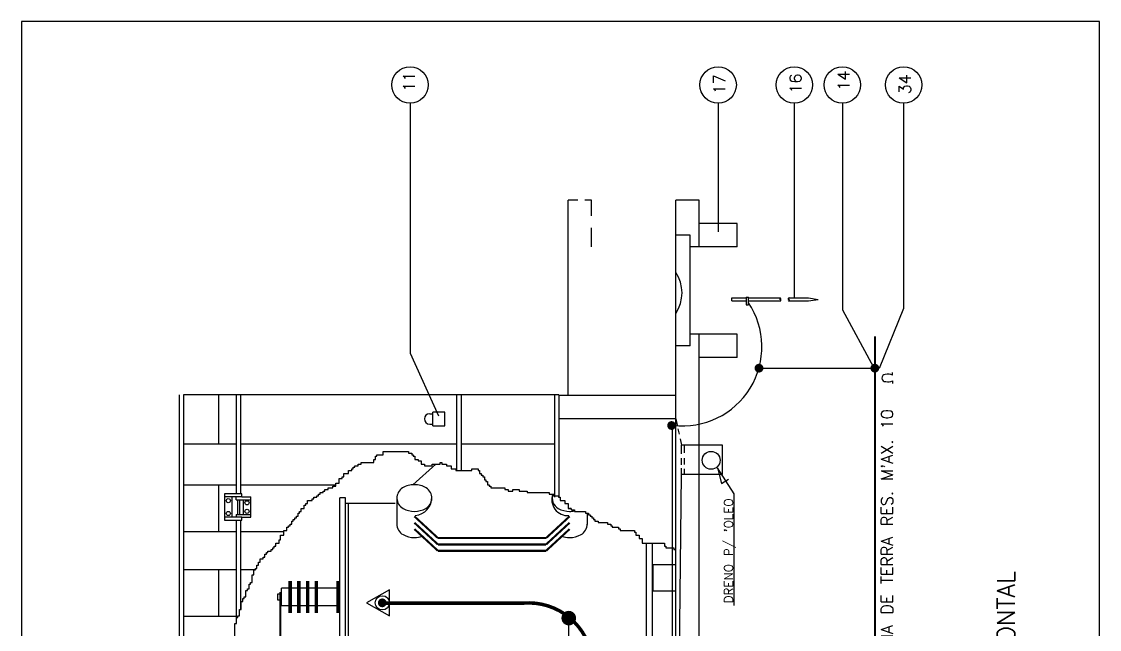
# Model space of a CAD drawing. Extents: x 0 to 0.148, y 0 to 0.197.
# Drawn here: x 0 to 0.1476, y 0.1135 to 0.1969 of the extents above; entities that cross this region are included whole.
import ezdxf

# ---------------------------------------------------------------- set-up
doc = ezdxf.new("R2010")
doc.units = 0
doc.header["$LTSCALE"] = 0.2
doc.header["$MEASUREMENT"] = 0
for name, pattern in [('T1PONTO', [1, 0.5, -0.25, 0, -0.25]), ('TRACEJ', [0.75, 0.5, -0.25]), ('TRACEJP', [0.30000000000000004, 0.2, -0.1])]:
    doc.linetypes.add(name, pattern=pattern)
doc.layers.get('0').update_dxf_attribs({"linetype": 'CONTINUOUS'})
for name, color, linetype in [('LCHAMADA', 7, 'CONTINUOUS'), ('R-120', 7, 'CONTINUOUS'), ('R-60', 7, 'CONTINUOUS'), ('R-80', 7, 'CONTINUOUS'), ('TUB-LP', 7, 'CONTINUOUS'), ('TUN-PI', 7, 'TRACEJ')]:
    doc.layers.add(name, color=color, linetype=linetype)
doc.styles.add('R120', font='txt', dxfattribs={"height": 0.06, "bigfont": 'RHENO'})
doc.styles.add('R60', font='txt', dxfattribs={"height": 0.03, "bigfont": 'RHENO'})
doc.styles.add('R80', font='txt', dxfattribs={"height": 0.04, "bigfont": 'RHENO'})

msp = doc.modelspace()

# ---------------------------------------------------------------- linework, layer by layer
at = {"linetype": 'TRACEJP'}
for p, q in [((0.07483476265867252, 0.1455947063402834), (0.07483476265867252, 0.1723947063402834)), ((0.07616378268178237, 0.1723947063402834), (0.07483476265867252, 0.1723947063402834)), ((0.07803476265867253, 0.1723947063402834), (0.07710700315589185, 0.1723947063402834)), ((0.07803476265867253, 0.1702315306286614), (0.07803476265867253, 0.1723947063402834)), ((0.07803476265867253, 0.1659947063402834), (0.07803476265867253, 0.1685797809361285)), ((0.0895725811212269, 0.1423947063402834), (0.08975801025670181, 0.1415602752306463)), ((0.08987569758513415, 0.1410306822527009), (0.09003993525585104, 0.1402916127344748)), ((0.09018221425639426, 0.1396513572320303), (0.09037258112122691, 0.1387947063402834)), ((0.0895725811212269, 0.06378850147011228), (0.09037258112122691, 0.1347947063402834))]:
    msp.add_line(p, q, dxfattribs=at)
for p, q in [((0.0895725811212269, 0.05879470634028343), (0.0895725811212269, 0.1723947063402834)), ((0.0927725811212269, 0.1723947063402834), (0.0895725811212269, 0.1723947063402834)), ((0.0927725811212269, 0.1659947063402834), (0.0927725811212269, 0.1723947063402834)), ((0.09797258112122682, 0.1691947063402834), (0.0927725811212268, 0.1691947063402834)), ((0.09797258112122682, 0.1659947063402834), (0.09797258112122682, 0.1691947063402834)), ((0.09157258112122693, 0.1675947063402834), (0.0895725811212269, 0.1675947063402834)), ((0.09157258112122693, 0.1523947063402833), (0.09157258112122693, 0.1675947063402834)), ((0.09797258112122682, 0.1659947063402834), (0.09157258112122693, 0.1659947063402833)), ((0.09727229926008521, 0.1589687005965671), (0.09922019969194028, 0.1589687005965671)), ((0.09727229926008521, 0.1585687005965672), (0.09727229926008521, 0.1589687005965671)), ((0.09727229926008521, 0.1585687005965672), (0.09922019969194028, 0.1585687005965672)), ((0.09922019969194028, 0.1590979557227316), (0.09922019969194028, 0.1580400130593583)), ((0.09922019969194028, 0.1590979557227316), (0.09954196473245806, 0.1590979557227316)), ((0.09922019969194028, 0.1580400130593583), (0.09954196473245806, 0.1580400130593583)), ((0.09954196473245806, 0.1580400130593583), (0.09954196473245806, 0.1590979557227316)), ((0.09954196473245806, 0.1589687005965671), (0.1038684883723262, 0.1589687005965671)), ((0.09954196473245806, 0.1585687005965672), (0.1038684883723262, 0.1585687005965672)), ((0.1050900048302894, 0.1589687005965671), (0.1077773409580619, 0.1589687005965671)), ((0.1050900048302894, 0.1585687005965672), (0.1077773409580619, 0.1585687005965672)), ((0.1077773409580619, 0.1589687005965671), (0.1090863896412837, 0.1587687005965672)), ((0.1077773409580619, 0.1585687005965672), (0.1090863896412837, 0.1587687005965672)), ((0.09797258112122693, 0.1539947063402834), (0.09157258112122693, 0.1539947063402834)), ((0.0927725811212269, 0.06601759304480428), (0.0927725811212269, 0.1539947063402834)), ((0.09797258112122693, 0.1507947063402835), (0.09797258112122693, 0.1539947063402834)), ((0.09157258112122693, 0.1523947063402833), (0.0895725811212269, 0.1523947063402833)), ((0.09797258112122693, 0.1507947063402835), (0.0927725811212269, 0.1507947063402833)), ((0.02157258112122696, 0.1457202924309954), (0.021572581121227, 0.05529604070466525)), ((0.07357258112122696, 0.1457202924309954), (0.02217258112122695, 0.1457202924309954)), ((0.02217258112122695, 0.1457202924309954), (0.02217258112122695, 0.05529604070466525)), ((0.02697258112122695, 0.1457202924309954), (0.02697258112122692, 0.1389202924309955)), ((0.0895725811212269, 0.1455947063402834), (0.07357258112122689, 0.1455947063402834)), ((0.05631359078602793, 0.1414399120255738), (0.05631359078602793, 0.1433249407788963)), ((0.05795889765100684, 0.1433249407788963), (0.05631359078602793, 0.1433249407788963)), ((0.05795889765100684, 0.1414399120255738), (0.05795889765100684, 0.1433249407788963)), ((0.05588438040352893, 0.1431101907868025), (0.05631359078602793, 0.1431101907868025)), ((0.0895725811212269, 0.1423947063402834), (0.07357258112122689, 0.1423947063402834)), ((0.05588438040352893, 0.1416785234352365), (0.05631359078602793, 0.1416785234352365)), ((0.05631359078602793, 0.1414399120255738), (0.05795889765100684, 0.1414399120255738)), ((0.0293725811212269, 0.1389202924309954), (0.02217258112122695, 0.1389202924309954)), ((0.05957258112122693, 0.1389202924309954), (0.02997258112122689, 0.1389202924309954)), ((0.07297258112122693, 0.1389202924309954), (0.06017258112122692, 0.1389202924309954)), ((0.0959725811212269, 0.1387947063402834), (0.09037258112122691, 0.1387947063402834)), ((0.09037258112122691, 0.1376303030838533), (0.09037258112122691, 0.1387947063402834)), ((0.09077258112122691, 0.1377469525719491), (0.09077258112122691, 0.1387947063402834)), ((0.0959725811212269, 0.1347947063402834), (0.0959725811212269, 0.1387947063402834)), ((0.09037258112122691, 0.1360905365900971), (0.09037258112122691, 0.1370237286224243)), ((0.09077258112122691, 0.1361605259510313), (0.09077258112122691, 0.1370237286224243)), ((0.09037258112122691, 0.1347947063402834), (0.09037258112122691, 0.1356356051908198)), ((0.0959725811212269, 0.1347947063402834), (0.09037258112122691, 0.1347947063402834)), ((0.09077258112122691, 0.1347947063402834), (0.09077258112122691, 0.1355656158298857)), ((0.02937258112122694, 0.1333202924309953), (0.02217258112122695, 0.1333202924309955)), ((0.02697258112122695, 0.1333202924309953), (0.02697258112122695, 0.1269202924309953)), ((0.04304403611601269, 0.1333202924309953), (0.02997258112122693, 0.1333202924309953)), ((0.03018261913971499, 0.1321202924309953), (0.02778173020774917, 0.1321202924309954)), ((0.03018261913971499, 0.1317202924309954), (0.02778173020774917, 0.1317202924309954)), ((0.02938051836332184, 0.1313202924309954), (0.02938051836332184, 0.1317202924309954)), ((0.03018261913971499, 0.1317202924309954), (0.03018261913971499, 0.1321202924309953)), ((0.03018261913971499, 0.1317202924309954), (0.03138173020774916, 0.1317202924309954)), ((0.03138173020774916, 0.1289202924309953), (0.03138173020774916, 0.1317202924309954)), ((0.02938051836332184, 0.1313202924309954), (0.03138173020774916, 0.1313202924309954)), ((0.02958167007260921, 0.1313202924309954), (0.02958167007260921, 0.1293202924309954)), ((0.02983427759089415, 0.1313202924309954), (0.02983427759089415, 0.1293202924309954)), ((0.03038173020774915, 0.1293202924309954), (0.03038173020774915, 0.1313202924309954)), ((0.04357258112122696, 0.08559470634028336), (0.04357258112122696, 0.1307947063402833)), ((0.04437258112122694, 0.08559470634028336), (0.04437258112122694, 0.1307947063402833)), ((0.0447725811212269, 0.08639470634028334), (0.04477258112122692, 0.1307947063402833)), ((0.03018173020774916, 0.1289202924309953), (0.02778173020774917, 0.1289202924309953)), ((0.02778173020774917, 0.1285202924309954), (0.03018173020774916, 0.1285202924309954)), ((0.02938051836332184, 0.1293202924309954), (0.03138173020774916, 0.1293202924309954)), ((0.02938051836332184, 0.1293202924309954), (0.02938051836332184, 0.1289202924309953)), ((0.03018173020774916, 0.1285202924309954), (0.03018173020774916, 0.1289202924309953)), ((0.03018173020774916, 0.1289202924309953), (0.03138173020774916, 0.1289202924309953)), ((0.02937258112122694, 0.1269202924309954), (0.02217258112122692, 0.1269202924309955)), ((0.03590755217607337, 0.1269202924309953), (0.02997258112122693, 0.1269202924309954)), ((0.08557258112122691, 0.08559470634028336), (0.08557258112122691, 0.1253794858196416)), ((0.0863725811212269, 0.08559470634028336), (0.0863725811212269, 0.1253794858196416)), ((0.02937258112122694, 0.1217202924309954), (0.02217258112122692, 0.1217202924309954)), ((0.02697258112122695, 0.1217202924309954), (0.02697258112122695, 0.1153202924309954)), ((0.03201492457247009, 0.1217202924309954), (0.02997258112122693, 0.1217202924309954)), ((0.08641258112122695, 0.1187947063402834), (0.08641258112122695, 0.1223947063402834)), ((0.08645258112122692, 0.1187947063402834), (0.08645258112122692, 0.1223947063402834)), ((0.0864925811212269, 0.1187947063402834), (0.0864925811212269, 0.1223947063402834)), ((0.03508066952872155, 0.1175799158905113), (0.03508066952872155, 0.1184265413672356)), ((0.03508066952872155, 0.1184265413672356), (0.03542559953650097, 0.1184265413672356)), ((0.03557258112122695, 0.1167947063402834), (0.03557258112122695, 0.1191947063402834)), ((0.04357258112122696, 0.1191947063402834), (0.03557258112122695, 0.1191947063402834)), ((0.0895725811212269, 0.1187947063402834), (0.0863725811212269, 0.1187947063402834)), ((0.03542742997411941, 0.1175799158905113), (0.03508066952872155, 0.1175799158905113)), ((0.04357258112122696, 0.1167947063402833), (0.03557258112122695, 0.1167947063402834)), ((0.02963609659249029, 0.1153202924309954), (0.02217258112122692, 0.1153202924309954))]:
    msp.add_line(p, q)
at = {"color": 7}
for p, q in [((0.02937258112122694, 0.1455947063402834), (0.02937258112122694, 0.1321202924309954)), ((0.02997258112122693, 0.1455947063402834), (0.02997258112122693, 0.1321202924309953)), ((0.05957258112122693, 0.1457202924309954), (0.05957258112122693, 0.1353340259846131)), ((0.06017258112122692, 0.1457202924309954), (0.06017258112122692, 0.1353340259846131)), ((0.07297258112122693, 0.1457202924309954), (0.07297258112122693, 0.1316551735357127)), ((0.07357258112122689, 0.1457202924309954), (0.07357258112122689, 0.1316551735357127)), ((0.04845046334323941, 0.1368488465571293), (0.04845046334323941, 0.1372816536785289)), ((0.04845046334323941, 0.1372816536785289), (0.04866672043232852, 0.1372816536785289)), ((0.04866672043232852, 0.1372816536785289), (0.04866672043232852, 0.1374980566174597)), ((0.04866672043232852, 0.1374980566174597), (0.0495317487886848, 0.1374980566174597)), ((0.0495317487886848, 0.1374980566174597), (0.0495317487886848, 0.1379308624953216)), ((0.0495317487886848, 0.1379308624953216), (0.0529918622141099, 0.1379308624953216)), ((0.0529918622141099, 0.1379308624953216), (0.0529918622141099, 0.1377144595563906)), ((0.0529918622141099, 0.1377144595563906), (0.05342437639228804, 0.1377144595563906)), ((0.05342437639228804, 0.1377144595563906), (0.05342437639228804, 0.1374980566174597)), ((0.05342437639228804, 0.1374980566174597), (0.05364063348137711, 0.1374980566174597)), ((0.05364063348137711, 0.1374980566174597), (0.05364063348137711, 0.1372816536785289)), ((0.05364063348137711, 0.1372816536785289), (0.05385689057046618, 0.1372816536785289)), ((0.05385689057046618, 0.1372816536785289), (0.05385689057046618, 0.1368488465571293)), ((0.04563912118508151, 0.135766831862475), (0.04563912118508151, 0.1359832348014058)), ((0.04563912118508151, 0.1359832348014058), (0.04607163536325966, 0.1359832348014058)), ((0.04607163536325966, 0.1359832348014058), (0.04607163536325966, 0.1361996377403367)), ((0.04607163536325966, 0.1361996377403367), (0.04650414954143779, 0.1361996377403367)), ((0.04650414954143779, 0.1361996377403367), (0.04650414954143779, 0.1364160406792676)), ((0.04650414954143779, 0.1364160406792676), (0.04823420625415034, 0.1364160406792676)), ((0.04823420625415034, 0.1364160406792676), (0.04823420625415034, 0.1368488465571293)), ((0.04823420625415034, 0.1368488465571293), (0.04845046334323941, 0.1368488465571293)), ((0.05672235229548273, 0.1361996377403367), (0.05359870925673318, 0.1333785367595205)), ((0.05385689057046618, 0.1368488465571293), (0.05428940564494644, 0.1368488465571293)), ((0.05428940564494644, 0.1368488465571293), (0.05428940564494644, 0.1366324436181984)), ((0.05428940564494644, 0.1366324436181984), (0.05472191982312462, 0.1366324436181984)), ((0.05472191982312462, 0.1366324436181984), (0.05472191982312462, 0.1361996377403367)), ((0.05472191982312462, 0.1361996377403367), (0.05515443400130275, 0.1361996377403367)), ((0.05515443400130275, 0.1361996377403367), (0.05515443400130275, 0.1359832348014058)), ((0.05515443400130275, 0.1359832348014058), (0.0562357194467481, 0.1359832348014058)), ((0.0562357194467481, 0.1359832348014058), (0.0562357194467481, 0.1361996377403367)), ((0.0562357194467481, 0.1361996377403367), (0.05731700489219345, 0.1361996377403367)), ((0.05731700489219345, 0.1361996377403367), (0.05731700489219345, 0.1364160406792676)), ((0.05731700489219345, 0.1364160406792676), (0.05753326198128252, 0.1364160406792676)), ((0.05753326198128252, 0.1364160406792676), (0.05753326198128252, 0.1361996377403367)), ((0.05753326198128252, 0.1361996377403367), (0.05818203324854972, 0.1361996377403367)), ((0.05818203324854972, 0.1361996377403367), (0.05818203324854972, 0.1359832348014058)), ((0.05818203324854972, 0.1359832348014058), (0.05883080451581693, 0.1359832348014058)), ((0.05883080451581693, 0.1359832348014058), (0.05883080451581693, 0.1355504289235441)), ((0.04390906447236896, 0.1344684129853518), (0.04412532156145803, 0.1344684129853518)), ((0.04390906447236896, 0.134252010046421), (0.04390906447236896, 0.1344684129853518)), ((0.04412532156145803, 0.1344684129853518), (0.04412532156145803, 0.1349012201067514)), ((0.04412532156145803, 0.1349012201067514), (0.04477409282872524, 0.1349012201067514)), ((0.04477409282872524, 0.1349012201067514), (0.04477409282872524, 0.1353340259846131)), ((0.04477409282872524, 0.1353340259846131), (0.04520660700690338, 0.1353340259846131)), ((0.04520660700690338, 0.1353340259846131), (0.04520660700690338, 0.1355504289235441)), ((0.04520660700690338, 0.1355504289235441), (0.04542286409599244, 0.1355504289235441)), ((0.04542286409599244, 0.1355504289235441), (0.04542286409599244, 0.135766831862475)), ((0.04542286409599244, 0.135766831862475), (0.04563912118508151, 0.135766831862475)), ((0.05883080451581693, 0.1355504289235441), (0.05947957578308413, 0.1355504289235441)), ((0.05947957578308413, 0.1355504289235441), (0.05947957578308413, 0.1353340259846131)), ((0.05947957578308413, 0.1353340259846131), (0.06164214667397486, 0.1353340259846131)), ((0.06164214667397486, 0.1353340259846131), (0.06164214667397486, 0.1355504289235441)), ((0.06164214667397486, 0.1355504289235441), (0.06250717503033114, 0.1355504289235441)), ((0.06250717503033114, 0.1355504289235441), (0.06250717503033114, 0.1353340259846131)), ((0.06250717503033114, 0.1353340259846131), (0.0627234321194202, 0.1353340259846131)), ((0.0627234321194202, 0.1353340259846131), (0.0627234321194202, 0.1349012201067514)), ((0.0627234321194202, 0.1349012201067514), (0.06293968920850927, 0.1349012201067514)), ((0.06293968920850927, 0.1349012201067514), (0.06293968920850927, 0.1346848171678206)), ((0.06293968920850927, 0.1346848171678206), (0.06315594629759835, 0.1346848171678206)), ((0.06315594629759835, 0.1346848171678206), (0.06315594629759835, 0.1344684129853518)), ((0.06315594629759835, 0.1344684129853518), (0.06337220338668742, 0.1344684129853518)), ((0.06337220338668742, 0.1344684129853518), (0.06337220338668742, 0.1340356071074901)), ((0.0419627506705673, 0.1327371894739048), (0.0419627506705673, 0.1329535924128357)), ((0.0419627506705673, 0.1329535924128357), (0.04261152193783455, 0.1329535924128357)), ((0.04261152193783455, 0.1329535924128357), (0.04261152193783455, 0.1331699953517665)), ((0.04261152193783455, 0.1331699953517665), (0.04304403611601269, 0.1331699953517665)), ((0.04304403611601269, 0.1331699953517665), (0.04304403611601269, 0.1336028012296284)), ((0.04304403611601269, 0.1336028012296284), (0.04347655029419083, 0.1336028012296284)), ((0.04347655029419083, 0.134252010046421), (0.04390906447236896, 0.134252010046421)), ((0.04347655029419083, 0.1336028012296284), (0.04347655029419083, 0.134252010046421)), ((0.06337220338668742, 0.1340356071074901), (0.06358846047577649, 0.1340356071074901)), ((0.06358846047577649, 0.1340356071074901), (0.06358846047577649, 0.1338192041685593)), ((0.06358846047577649, 0.1338192041685593), (0.06380471756486555, 0.1338192041685593)), ((0.06380471756486555, 0.1338192041685593), (0.06380471756486555, 0.1333863982906975)), ((0.06380471756486555, 0.1333863982906975), (0.06402097465395462, 0.1333863982906975)), ((0.06402097465395462, 0.1333863982906975), (0.06402097465395462, 0.1331699953517665)), ((0.06402097465395462, 0.1331699953517665), (0.06423723174304369, 0.1331699953517665)), ((0.06423723174304369, 0.1331699953517665), (0.06423723174304369, 0.1329535924128357)), ((0.06423723174304369, 0.1329535924128357), (0.06618354554484532, 0.1329535924128357)), ((0.06618354554484532, 0.1329535924128357), (0.06618354554484532, 0.1327371894739048)), ((0.02778173020774917, 0.1321202924309954), (0.02778173020774917, 0.1285202924309954)), ((0.02878120501365091, 0.1317202924309954), (0.02878120501365091, 0.1289202924309953)), ((0.03980017977967662, 0.131222367657851), (0.03980017977967662, 0.1314387705967818)), ((0.03980017977967662, 0.1314387705967818), (0.04001643686876569, 0.1314387705967818)), ((0.04001643686876569, 0.1314387705967818), (0.04001643686876569, 0.1316551735357127)), ((0.04001643686876569, 0.1316551735357127), (0.04044895104694382, 0.1316551735357127)), ((0.04044895104694382, 0.1316551735357127), (0.04044895104694382, 0.1318715764746435)), ((0.04044895104694382, 0.1318715764746435), (0.04066520813603289, 0.1318715764746435)), ((0.04066520813603289, 0.1318715764746435), (0.04066520813603289, 0.1320879794135744)), ((0.04066520813603289, 0.1320879794135744), (0.04088146522512195, 0.1320879794135744)), ((0.04088146522512195, 0.1320879794135744), (0.04088146522512195, 0.1323043835960431)), ((0.04088146522512195, 0.1323043835960431), (0.0413139794033001, 0.1323043835960431)), ((0.0413139794033001, 0.1323043835960431), (0.0413139794033001, 0.132520786534974)), ((0.0413139794033001, 0.132520786534974), (0.04153023649238917, 0.132520786534974)), ((0.04153023649238917, 0.132520786534974), (0.04153023649238917, 0.1327371894739048)), ((0.04153023649238917, 0.1327371894739048), (0.0419627506705673, 0.1327371894739048)), ((0.04437258112122669, 0.1315947063402833), (0.04357258112122671, 0.1315947063402833)), ((0.04357258112122671, 0.1307947063402833), (0.04357258112122671, 0.1315947063402833)), ((0.04437258112122669, 0.1307947063402833), (0.04437258112122669, 0.1315947063402833)), ((0.05139862032399427, 0.1315159292885394), (0.05139862032399427, 0.1279159292885394)), ((0.06618354554484532, 0.1327371894739048), (0.06661605972302345, 0.1327371894739048)), ((0.06661605972302345, 0.1327371894739048), (0.06661605972302345, 0.132520786534974)), ((0.06661605972302345, 0.132520786534974), (0.06726483099029067, 0.132520786534974)), ((0.06726483099029067, 0.132520786534974), (0.06726483099029067, 0.1327371894739048)), ((0.06726483099029067, 0.1327371894739048), (0.06812985934664698, 0.1327371894739048)), ((0.06812985934664698, 0.1327371894739048), (0.06812985934664698, 0.132520786534974)), ((0.06812985934664698, 0.132520786534974), (0.06921114479209232, 0.132520786534974)), ((0.06921114479209232, 0.132520786534974), (0.06921114479209232, 0.1323043835960431)), ((0.06921114479209232, 0.1323043835960431), (0.07223874403933929, 0.1323043835960431)), ((0.07223874403933929, 0.1323043835960431), (0.07223874403933929, 0.1320879794135744)), ((0.07223874403933929, 0.1320879794135744), (0.07288751530660649, 0.1320879794135744)), ((0.07288751530660649, 0.1320879794135744), (0.07288751530660649, 0.1318715764746435)), ((0.07288751530660649, 0.1318715764746435), (0.0735362865738737, 0.1318715764746435)), ((0.0735362865738737, 0.1318715764746435), (0.0735362865738737, 0.1316551735357127)), ((0.0735362865738737, 0.1316551735357127), (0.07375254366296277, 0.1316551735357127)), ((0.07375254366296277, 0.1316551735357127), (0.07375254366296277, 0.131222367657851)), ((0.03828638015605312, 0.1297075458417969), (0.03828638015605312, 0.1301403529631965)), ((0.03828638015605312, 0.1301403529631965), (0.03871889433423127, 0.1301403529631965)), ((0.03871889433423127, 0.1301403529631965), (0.03871889433423127, 0.1305731588410582)), ((0.03871889433423127, 0.1305731588410582), (0.03893515142332034, 0.1305731588410582)), ((0.03893515142332034, 0.1305731588410582), (0.03893515142332034, 0.1307895617799891)), ((0.03893515142332034, 0.1307895617799891), (0.03915140851240941, 0.1307895617799891)), ((0.03915140851240941, 0.1307895617799891), (0.03915140851240941, 0.131222367657851)), ((0.03915140851240941, 0.131222367657851), (0.03980017977967662, 0.131222367657851)), ((0.05113653875799004, 0.1307947063402835), (0.04437258112122669, 0.1307947063402833)), ((0.07375254366296277, 0.131222367657851), (0.07440131493022997, 0.131222367657851)), ((0.07440131493022997, 0.131222367657851), (0.07440131493022997, 0.1307895617799891)), ((0.07440131493022997, 0.1307895617799891), (0.07483382910840812, 0.1307895617799891)), ((0.07483382910840812, 0.1307895617799891), (0.07483382910840812, 0.1301403529631965)), ((0.07483382910840812, 0.1301403529631965), (0.07526634328658625, 0.1301403529631965)), ((0.07526634328658625, 0.1301403529631965), (0.07505008619749719, 0.1301403529631965)), ((0.07505008619749719, 0.1301403529631965), (0.07526634328658625, 0.1301403529631965)), ((0.07526634328658625, 0.1301403529631965), (0.07526634328658625, 0.1299239500242657)), ((0.07526634328658625, 0.1299239500242657), (0.07569885746476439, 0.1299239500242657)), ((0.07569885746476439, 0.1299239500242657), (0.07569885746476439, 0.1297075458417969)), ((0.02937258112122694, 0.1285202924309954), (0.02937258112122694, 0.1143429297164779)), ((0.02997258112122693, 0.1285202924309954), (0.02997258112122693, 0.1162905574103935)), ((0.03698883762151871, 0.1279763223303499), (0.03698883762151871, 0.1284091282082117)), ((0.03698883762151871, 0.1284091282082117), (0.03720509471060779, 0.1284091282082117)), ((0.03720509471060779, 0.1284091282082117), (0.03720509471060779, 0.1286255311471425)), ((0.03720509471060779, 0.1286255311471425), (0.03742135179969686, 0.1286255311471425)), ((0.03742135179969686, 0.1286255311471425), (0.03742135179969686, 0.1288419340860734)), ((0.03742135179969686, 0.1288419340860734), (0.03763760888878592, 0.1288419340860734)), ((0.03763760888878592, 0.1288419340860734), (0.03763760888878592, 0.1290583370250044)), ((0.03763760888878592, 0.1290583370250044), (0.03785386597787499, 0.1290583370250044)), ((0.03785386597787499, 0.1290583370250044), (0.03785386597787499, 0.1294911429028661)), ((0.03785386597787499, 0.1294911429028661), (0.03807012306696406, 0.1294911429028661)), ((0.03807012306696406, 0.1294911429028661), (0.03807012306696406, 0.1297075458417969)), ((0.03807012306696406, 0.1297075458417969), (0.03828638015605312, 0.1297075458417969)), ((0.07569885746476439, 0.1297075458417969), (0.07721265708838788, 0.1297075458417969)), ((0.07721265708838788, 0.1297075458417969), (0.07721265708838788, 0.1294911429028661)), ((0.07721265708838788, 0.1294911429028661), (0.07764517126656602, 0.1294911429028661)), ((0.07743768522010962, 0.1294911429028661), (0.07743768522010962, 0.1279159292885394)), ((0.07764517126656602, 0.1294911429028661), (0.07764517126656602, 0.1292747399639352)), ((0.07764517126656602, 0.1292747399639352), (0.07786142835565509, 0.1292747399639352)), ((0.07786142835565509, 0.1292747399639352), (0.07786142835565509, 0.1290583370250044)), ((0.07786142835565509, 0.1290583370250044), (0.07807768544474415, 0.1290583370250044)), ((0.07807768544474415, 0.1290583370250044), (0.07807768544474415, 0.1288419340860734)), ((0.07807768544474415, 0.1288419340860734), (0.07829394253383322, 0.1288419340860734)), ((0.07829394253383322, 0.1288419340860734), (0.07829394253383322, 0.1286255311471425)), ((0.07829394253383322, 0.1286255311471425), (0.0785101996229223, 0.1286255311471425)), ((0.0785101996229223, 0.1286255311471425), (0.0785101996229223, 0.1284091282082117)), ((0.0785101996229223, 0.1284091282082117), (0.07894271380110043, 0.1284091282082117)), ((0.07894271380110043, 0.1284091282082117), (0.07894271380110043, 0.1281927252692808)), ((0.03590755217607337, 0.1264615005142959), (0.03590755217607337, 0.1271107093310886)), ((0.03590755217607337, 0.1271107093310886), (0.03634006635425151, 0.1271107093310886)), ((0.03634006635425151, 0.1271107093310886), (0.03634006635425151, 0.1275435164524882)), ((0.03634006635425151, 0.1275435164524882), (0.03655632344334057, 0.1275435164524882)), ((0.03655632344334057, 0.1275435164524882), (0.03655632344334057, 0.1277599193914191)), ((0.03655632344334057, 0.1277599193914191), (0.03677258053242964, 0.1277599193914191)), ((0.03677258053242964, 0.1277599193914191), (0.03677258053242964, 0.1279763223303499)), ((0.03677258053242964, 0.1279763223303499), (0.03698883762151871, 0.1279763223303499)), ((0.07894271380110043, 0.1281927252692808), (0.08024025633563485, 0.1281927252692808)), ((0.08024025633563485, 0.1281927252692808), (0.08024025633563485, 0.1279763223303499)), ((0.08024025633563485, 0.1279763223303499), (0.08067277051381298, 0.1279763223303499)), ((0.08067277051381298, 0.1279763223303499), (0.08067277051381298, 0.1277599193914191)), ((0.08067277051381298, 0.1277599193914191), (0.08088902760290205, 0.1277599193914191)), ((0.08088902760290205, 0.1277599193914191), (0.08088902760290205, 0.1275435164524882)), ((0.08088902760290205, 0.1275435164524882), (0.08175405595925833, 0.1275435164524882)), ((0.08175405595925833, 0.1275435164524882), (0.08175405595925833, 0.1273271122700195)), ((0.08175405595925833, 0.1273271122700195), (0.0819703130483474, 0.1273271122700195)), ((0.0819703130483474, 0.1273271122700195), (0.0819703130483474, 0.1271107093310886)), ((0.0819703130483474, 0.1271107093310886), (0.0839166268501491, 0.1271107093310886)), ((0.0839166268501491, 0.1271107093310886), (0.0839166268501491, 0.1268943063921578)), ((0.03525878090880613, 0.1253794858196416), (0.03525878090880613, 0.1258122916975034)), ((0.03525878090880613, 0.1258122916975034), (0.0354750379978952, 0.1258122916975034)), ((0.0354750379978952, 0.1258122916975034), (0.0354750379978952, 0.1264615005142959)), ((0.0354750379978952, 0.1264615005142959), (0.03590755217607337, 0.1264615005142959)), ((0.0839166268501491, 0.1268943063921578), (0.08413288393923816, 0.1268943063921578)), ((0.08413288393923816, 0.1268943063921578), (0.08413288393923816, 0.1264615005142959)), ((0.08413288393923816, 0.1264615005142959), (0.0845653981174163, 0.1264615005142959)), ((0.0845653981174163, 0.1264615005142959), (0.0845653981174163, 0.1260286946364342)), ((0.0845653981174163, 0.1260286946364342), (0.08499791229559443, 0.1260286946364342)), ((0.08499791229559443, 0.1260286946364342), (0.08499791229559443, 0.1253794858196416)), ((0.03352872419609357, 0.1238646640035876), (0.03352872419609357, 0.1240810669425185)), ((0.03352872419609357, 0.1240810669425185), (0.03374498128518265, 0.1240810669425185)), ((0.03374498128518265, 0.1240810669425185), (0.03374498128518265, 0.1242974698814494)), ((0.03374498128518265, 0.1242974698814494), (0.03417749546336078, 0.1242974698814494)), ((0.03417749546336078, 0.1242974698814494), (0.03417749546336078, 0.1245138728203803)), ((0.03417749546336078, 0.1245138728203803), (0.03439375255244985, 0.1245138728203803)), ((0.03439375255244985, 0.1245138728203803), (0.03439375255244985, 0.1247302757593112)), ((0.03439375255244985, 0.1247302757593112), (0.03461000964153892, 0.1247302757593112)), ((0.03461000964153892, 0.1247302757593112), (0.03461000964153892, 0.1249466786982421)), ((0.03461000964153892, 0.1249466786982421), (0.03482626673062798, 0.1249466786982421)), ((0.03482626673062798, 0.1249466786982421), (0.03482626673062798, 0.1253794858196416)), ((0.03482626673062798, 0.1253794858196416), (0.03525878090880613, 0.1253794858196416)), ((0.08499791229559443, 0.1253794858196416), (0.08802551154284141, 0.1253794858196416)), ((0.08802551154284141, 0.1253794858196416), (0.08802551154284141, 0.1249466786982421)), ((0.08802551154284141, 0.1249466786982421), (0.08824176863193048, 0.1249466786982421)), ((0.08824176863193048, 0.1249466786982421), (0.08824176863193048, 0.1247302757593112)), ((0.08824176863193048, 0.1247302757593112), (0.08932305407737583, 0.1247302757593112)), ((0.08932305407737583, 0.1247302757593112), (0.08932305407737583, 0.1245138728203803)), ((0.08932305407737583, 0.1245138728203803), (0.0895393111664649, 0.1245138728203803)), ((0.03244743875064823, 0.1223498421875338), (0.03244743875064823, 0.1227826493089332)), ((0.03244743875064823, 0.1227826493089332), (0.0326636958397373, 0.1227826493089332)), ((0.0326636958397373, 0.1227826493089332), (0.0326636958397373, 0.1232154551867951)), ((0.0326636958397373, 0.1232154551867951), (0.03309621001791543, 0.1232154551867951)), ((0.03309621001791543, 0.1232154551867951), (0.03309621001791543, 0.1234318581257259)), ((0.03309621001791543, 0.1234318581257259), (0.0333124671070045, 0.1234318581257259)), ((0.0333124671070045, 0.1234318581257259), (0.0333124671070045, 0.1238646640035876)), ((0.0333124671070045, 0.1238646640035876), (0.03352872419609357, 0.1238646640035876)), ((0.03158241039429195, 0.1199694086157562), (0.03158241039429195, 0.1210514245539484)), ((0.03158241039429195, 0.1210514245539484), (0.03179866748338102, 0.1210514245539484)), ((0.03179866748338102, 0.1210514245539484), (0.03179866748338102, 0.1217006333707411)), ((0.03179866748338102, 0.1217006333707411), (0.03201492457247009, 0.1217006333707411)), ((0.03201492457247009, 0.1217006333707411), (0.03201492457247009, 0.1219170363096719)), ((0.03201492457247009, 0.1219170363096719), (0.03223118166155915, 0.1219170363096719)), ((0.03223118166155915, 0.1219170363096719), (0.03223118166155915, 0.1223498421875338)), ((0.03223118166155915, 0.1223498421875338), (0.03244743875064823, 0.1223498421875338)), ((0.0895725811212269, 0.1223947063402834), (0.0863725811212269, 0.1223947063402834)), ((0.03114989621611381, 0.1191037968600328), (0.03114989621611381, 0.1197530056768253)), ((0.03114989621611381, 0.1197530056768253), (0.03136615330520288, 0.1197530056768253)), ((0.03136615330520288, 0.1197530056768253), (0.03136615330520288, 0.1199694086157562)), ((0.03136615330520288, 0.1199694086157562), (0.03158241039429195, 0.1199694086157562)), ((0.03071738203793567, 0.1180217821653783), (0.03071738203793567, 0.1188873939211019)), ((0.03071738203793567, 0.1188873939211019), (0.03093363912702474, 0.1188873939211019)), ((0.03093363912702474, 0.1188873939211019), (0.03093363912702474, 0.1191037968600328)), ((0.03093363912702474, 0.1191037968600328), (0.03114989621611381, 0.1191037968600328)), ((0.03006861077066847, 0.1162905574103935), (0.03006861077066847, 0.1173725721050479)), ((0.03006861077066847, 0.1173725721050479), (0.03028486785975753, 0.1173725721050479)), ((0.03028486785975753, 0.1173725721050479), (0.03028486785975753, 0.1178053779829096)), ((0.03028486785975753, 0.1178053779829096), (0.03050112494884661, 0.1178053779829096)), ((0.03050112494884661, 0.1178053779829096), (0.03050112494884661, 0.1180217821653783)), ((0.03050112494884661, 0.1180217821653783), (0.03071738203793567, 0.1180217821653783)), ((0.02941983950340126, 0.1143429297164778), (0.02941983950340126, 0.1152085414722013)), ((0.02941983950340126, 0.1152085414722013), (0.02963609659249032, 0.1152085414722013)), ((0.02963609659249032, 0.1152085414722013), (0.02963609659249032, 0.1154249444111321)), ((0.02963609659249032, 0.1154249444111321), (0.0298523536815794, 0.1154249444111321)), ((0.0298523536815794, 0.1154249444111321), (0.0298523536815794, 0.1162905574103935)), ((0.0298523536815794, 0.1162905574103935), (0.03006861077066847, 0.1162905574103935)), ((0.02920358241431219, 0.1102312713897155), (0.02920358241431219, 0.1143429297164778)), ((0.02920358241431219, 0.1143429297164778), (0.02941983950340126, 0.1143429297164778))]:
    msp.add_line(p, q, dxfattribs=at)
for points in [[(0, 0.1968521741487579), (0, 0), (0.1475938476911118, 0), (0.1475938476911118, 0.1968521741487579)], [(0.05037258112122694, 0.1153947063402834), (0.05037258112122694, 0.1189947063402834), (0.04725488966760297, 0.1171947063402835)]]:
    msp.add_lwpolyline(points, close=True)
at = {"color": 7, "const_width": 0.00028}
for points in [[(0.05378713990543245, 0.1290535182694487), (0.05701815277205198, 0.1260667883091512)], [(0.0750491656386715, 0.1290535182694487), (0.07181815277205197, 0.1260667883091512)], [(0.05378713990543245, 0.1281781310904376), (0.05701815277205198, 0.1251914011301401)], [(0.05378713990543245, 0.1273077304000463), (0.05701815277205198, 0.1243210004397488)], [(0.07504916563867144, 0.1281781310904376), (0.0718181527720519, 0.1251914011301401)], [(0.07504916563867144, 0.1273077304000463), (0.0718181527720519, 0.1243210004397488)], [(0.07181815277205197, 0.1260667883091512), (0.05701815277205198, 0.1260667883091512)], [(0.0718181527720519, 0.1251914011301401), (0.05701815277205198, 0.1251914011301401)], [(0.0718181527720519, 0.1243210004397488), (0.05701815277205198, 0.1243210004397488)]]:
    msp.add_lwpolyline(points, dxfattribs=at)
at = {"const_width": 0.00048}
for points in [[(0.03677258112122693, 0.1157947063402833), (0.03677258112122693, 0.1201947063402835)], [(0.03797258112122694, 0.1157947063402833), (0.03797258112122694, 0.1201947063402835)], [(0.03917258112122694, 0.1157947063402833), (0.03917258112122694, 0.1201947063402834)], [(0.04037258112122695, 0.1157947063402833), (0.04037258112122695, 0.1201947063402834)], [(0.04333325334496342, 0.1157947063402833), (0.04333325334496339, 0.1201775021265941)]]:
    msp.add_lwpolyline(points, dxfattribs=at)
at = {"const_width": 0.0006}
msp.add_lwpolyline([(0.0493961416123056, 0.1168947063402835, 1), (0.0493961416123056, 0.1174947063402835, 1)], format="xyb", close=True, dxfattribs=at)
for centre, radius in [((0.09442209392568254, 0.1367295421771973), 0.001222340987271018), ((0.02830284232655518, 0.1311952988661891), 0.0002852794721819052), ((0.03087628707699039, 0.1309109229063477), 0.0002852794721819052), ((0.03087628707699039, 0.1297260241099565), 0.0002852794721819052), ((0.02830284232655518, 0.1294416481501151), 0.0002852794721819052), ((0.0493961416123056, 0.1171947063402835), 0.0009764395089213451)]:
    msp.add_circle(centre, radius)
for centre, radius, start, end in [((0.08545010932268528, 0.1596688072085083), 0.004989855077271123, 325.7073570580652, 34.29264294193484), ((0.1039281048963334, 0.158862799736866), 0.000121528276627864, 119.377185813549, 247.4348073278379), ((0.1038664001366347, 0.1588591273178047), 0.0001095931756408597, 277.9037977387679, 88.908195402621), ((0.1038901660239847, 0.1586585539149183), 9.24312685195778e-05, 256.4362422935527, 95.39822990677698), ((0.1050683271786309, 0.1588788472782161), 9.24312685195778e-05, 76.4362422935527, 275.398229906777), ((0.1050920930659809, 0.1586782738753296), 0.0001095931756408597, 97.90379773876789, 268.908195402621), ((0.1050303883062823, 0.1586746014562683), 0.000121528276627864, 299.377185813549, 67.43480732783783), ((0.05588438040352893, 0.1423943571110196), 0.0007158336757829531, 90, 270)]:
    msp.add_arc(centre, radius, start, end)
at = {"color": 7}
for centre, radius, start, end in [((0.05302146118394957, 0.1315572457487391), 0.001623366719698244, 122.0242346788791, 240.8925609018305), ((0.05373897305936359, 0.1303788445839301), 0.003002969710574377, 89.0809513224814, 121.7083414896495), ((0.05383530675150132, 0.1303788445839301), 0.003002969710574351, 58.29165851034988, 90.91904867752974), ((0.05455281862691534, 0.1315572457487391), 0.001623366719698244, 299.1074390981695, 57.9757653211209), ((0.05374493045724445, 0.1315929139680713), 0.002427004410581021, 273.5676292751115, 2.700129867926035), ((0.074770489300089, 0.1313161471126462), 0.002161710373386768, 159.0810446946137, 274.8576098185301), ((0.07428348691718854, 0.1315572457487391), 0.001623366719698244, 160.9172170790956, 240.8925609018305), ((0.05376917798269885, 0.1328121697413226), 0.00308382860081138, 240.0967662361266, 270.3337241840927), ((0.05380510182816606, 0.1328121697413226), 0.003083828600811414, 269.6662758159126, 299.9032337638731), ((0.07503120371593783, 0.1328121697413226), 0.003083828600811414, 240.096766236127, 270.3337241840874), ((0.07506712756140511, 0.1328121697413226), 0.00308382860081138, 269.6662758159073, 281.8208628725677), ((0.05302146118394957, 0.1279572457487391), 0.001623366719698244, 178.5416022096367, 240.8925609018305), ((0.07581484436015438, 0.1279572457487391), 0.001623366719698244, 299.1074390981695, 1.458397790363248), ((0.05376917798269885, 0.1292121697413226), 0.00308382860081138, 240.0967662361266, 270.3337241840927), ((0.05380510182816606, 0.1292121697413226), 0.003083828600811414, 269.6662758159126, 290.0279258828744), ((0.07503120371593783, 0.1292121697413226), 0.003083828600811414, 249.9720741171256, 270.3337241840874), ((0.07506712756140511, 0.1292121697413226), 0.00308382860081138, 269.6662758159073, 299.9032337638735)]:
    msp.add_arc(centre, radius, start, end, dxfattribs=at)
at = {"layer": 'LCHAMADA'}
for p, q in [((0.05319291411744061, 0.185672368691211), (0.05319291411744061, 0.1514213115779977)), ((0.09538004556051112, 0.185672368691211), (0.09538004556051112, 0.1680437786468578)), ((0.1058134208625737, 0.185672368691211), (0.1058134208625737, 0.159063825009645)), ((0.1123909845469051, 0.185672368691211), (0.1123909845469051, 0.157344258895812)), ((0.120783048016751, 0.185672368691211), (0.120783048016751, 0.1575353223233155)), ((0.1123909845469051, 0.157344258895812), (0.1166707708662851, 0.149510682983401)), ((0.120783048016751, 0.1575353223233155), (0.1174345071260634, 0.1493196205026372)), ((0.05319291411744061, 0.1514213115779977), (0.05709937126351905, 0.1428234838490521)), ((0.09759654469641814, 0.1321117823985946), (0.09530292848200585, 0.1356774852002915)), ((0.09530292848200585, 0.1356774852002915), (0.09583537492042846, 0.1335462605807365)), ((0.09583537492042846, 0.1335462605807365), (0.09681835359048212, 0.1341610364035176)), ((0.09759654469641814, 0.1168445419335941), (0.09759654469641814, 0.1321117823985946)), ((0.07493194573273045, 0.01772031465927185), (0.07493194573273045, 0.1156859720952441))]:
    msp.add_line(p, q, dxfattribs=at)
at = {"layer": 'LCHAMADA', "const_width": 0.001}
msp.add_lwpolyline([(0.07492571356023557, 0.114601786378136, 1), (0.07492571356023557, 0.115601786378136, 1)], format="xyb", close=True, dxfattribs=at)
at = {"layer": 'LCHAMADA'}
for centre in [(0.05319291411744061, 0.1881689903289574), (0.09538004556051112, 0.1881689903289574), (0.1058134208625737, 0.1881689903289574), (0.1123909845469051, 0.1881689903289574), (0.120783048016751, 0.1881689903289574)]:
    msp.add_circle(centre, 0.002496621637746443, dxfattribs=at)
at = {"layer": 'R-80'}
for p, q in [((0.1192741662458476, 0.1483746824721884), (0.119274158057293, 0.1487478569568186)), ((0.1192766118941802, 0.1476086403709264), (0.1192766118941802, 0.1472471051038736))]:
    msp.add_line(p, q, dxfattribs=at)
for centre, radius, start, end in [((0.1183068917443109, 0.1480038606749225), 0.0004991896483298233, 94.64446777982245, 272.978525592836), ((0.1185679011916382, 0.1468285049481624), 0.001699845658464519, 65.4499635917511, 100.2141569120091), ((0.1185998710030414, 0.1494286597870857), 0.001941764380386123, 262.0953644254246, 290.3967292816588)]:
    msp.add_arc(centre, radius, start, end, dxfattribs=at)
at = {"layer": 'TUB-LP'}
for points, const_width in [([(0.03542742997411941, 0.1186949787750591), (0.03542742997411941, 0.08036964560082985)], 0.00028), ([(0.04969369158387286, 0.1171564438989038), (0.06869009030427597, 0.1171564438989038)], 0.00048), ([(0.06869009030427597, 0.1171564438989038), (0.06869009030427597, 0.1171564438989038), (0.04969369158387286, 0.1171564438989038)], 0.00048)]:
    msp.add_lwpolyline(points, dxfattribs=dict(at, const_width=const_width))
at = {"layer": 'TUB-LP', "const_width": 0.00048}
msp.add_lwpolyline([(0.07786142835565509, 0.1108559750501798, 0.3566809490473896), (0.06869009030427597, 0.1171564438989039, 0.3566809490473896)], format="xyb", dxfattribs=at)
at = {"layer": 'TUN-PI', "linetype": 'TRACEJP'}
for p, q in [((0.1012773116437641, 0.149353512742233), (0.1168011942276749, 0.149353512742233)), ((0.08912956621727289, 0.05922584865328231), (0.08912956621727289, 0.1415093824796458))]:
    msp.add_line(p, q, dxfattribs=at)
at = {"layer": 'TUN-PI', "linetype": 'T1PONTO', "const_width": 0.00028}
msp.add_lwpolyline([(0.1168731348027222, 0.03822653130956502), (0.1168731348027222, 0.1537010350311176)], dxfattribs=at)
at = {"layer": 'TUN-PI'}
for points, const_width in [([(0.1009773116437641, 0.149053512742233, 1), (0.1009773116437641, 0.149653512742233, 1)], 0.0006), ([(0.1168362037684225, 0.149053512742233, 1), (0.1168362037684225, 0.149653512742233, 1)], 0.0006), ([(0.08900416473934387, 0.141196067927028, 1), (0.08900416473934387, 0.1417960679270281, 1)], 0.0006), ([(0.0891360607777578, 0.141410882220054, 1), (0.0891360607777578, 0.1416108822200541, 1)], 0.0002)]:
    msp.add_lwpolyline(points, format="xyb", close=True, dxfattribs=dict(at, const_width=const_width))
at = {"layer": 'TUN-PI', "linetype": 'TRACEJP'}
msp.add_arc((0.09052899911264009, 0.1522928788428553), 0.01084413089259956, 263.1460565811679, 33.78421841586522, dxfattribs=at)

# ---------------------------------------------------------------- texts
at = {"layer": 'R-120', "style": 'R120'}
msp.add_text('VISTA FRONTAL', height=0.0024, rotation=90, dxfattribs=at).set_placement((0.1360012639964358, 0.09737573895152993))
at = {"layer": 'R-60', "style": 'R60'}
msp.add_text("DRENO P/ 'OLEO", height=0.0012, rotation=90, dxfattribs=at).set_placement((0.09741193987246041, 0.1171249046875619))
at = {"layer": 'R-80', "style": 'R80'}
for s, p in [('11', (0.05387335162230601, 0.1872611275709625)), ('17', (0.09633630224710932, 0.1868881746234165)), ('16', (0.1067882914987301, 0.186970529614357)), ('14', (0.1133722217843291, 0.1873823026755798)), ('34', (0.1217667329496463, 0.1868881746234165)), ("MALHA DE TERRA RES. M'AX. 10", (0.1193164512598616, 0.107384116964045))]:
    msp.add_text(s, height=0.0016, rotation=90, dxfattribs=at).set_placement(p)

doc.saveas('drawing.dxf')
